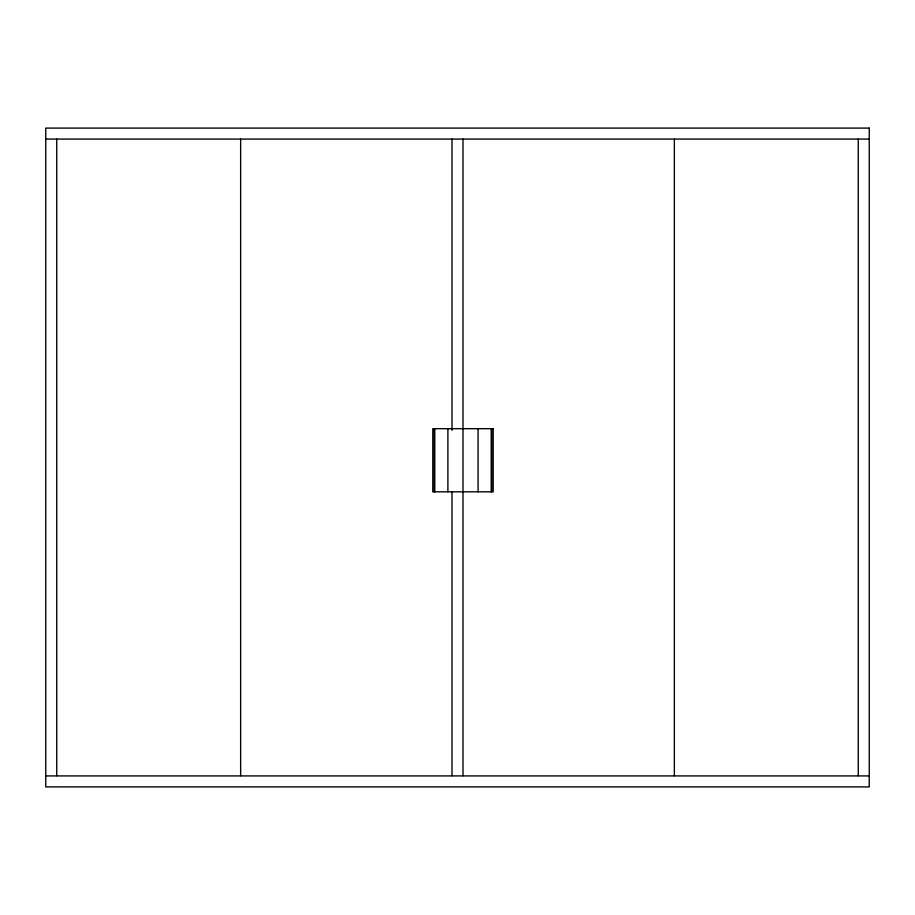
<?xml version="1.0" encoding="UTF-8"?>
<svg xmlns="http://www.w3.org/2000/svg" width="915" height="915" viewBox="0 0 915 915"><rect width="100%" height="100%" fill="white"/><g stroke="black" fill="none" stroke-linecap="round" stroke-linejoin="round"><path stroke-width="1.37" d="M45.75 139.08L240.439 139.08M674.561 139.08L869.25 139.08M45.75 775.92L869.25 775.92M858.27 139.08L858.27 775.703M674.355 775.703L674.355 139.08L240.645 139.08L240.645 775.703M491.744 428.678L491.744 491.812M491.218 428.678L491.218 491.812M478.088 428.678L478.088 491.812M462.99 139.08L462.99 775.714M452.01 139.08L452.01 430.267M452.01 491.652L452.01 775.703M447.893 428.678L447.893 491.812M434.762 428.678L434.762 491.812M434.236 428.678L434.236 491.812M56.73 139.08L56.73 775.703M869.25 128.1L45.75 128.1L45.75 786.9L869.25 786.9L869.25 128.1M493.185 428.678L432.795 428.678L432.795 491.812L493.185 491.812L493.185 428.678"/></g></svg>
